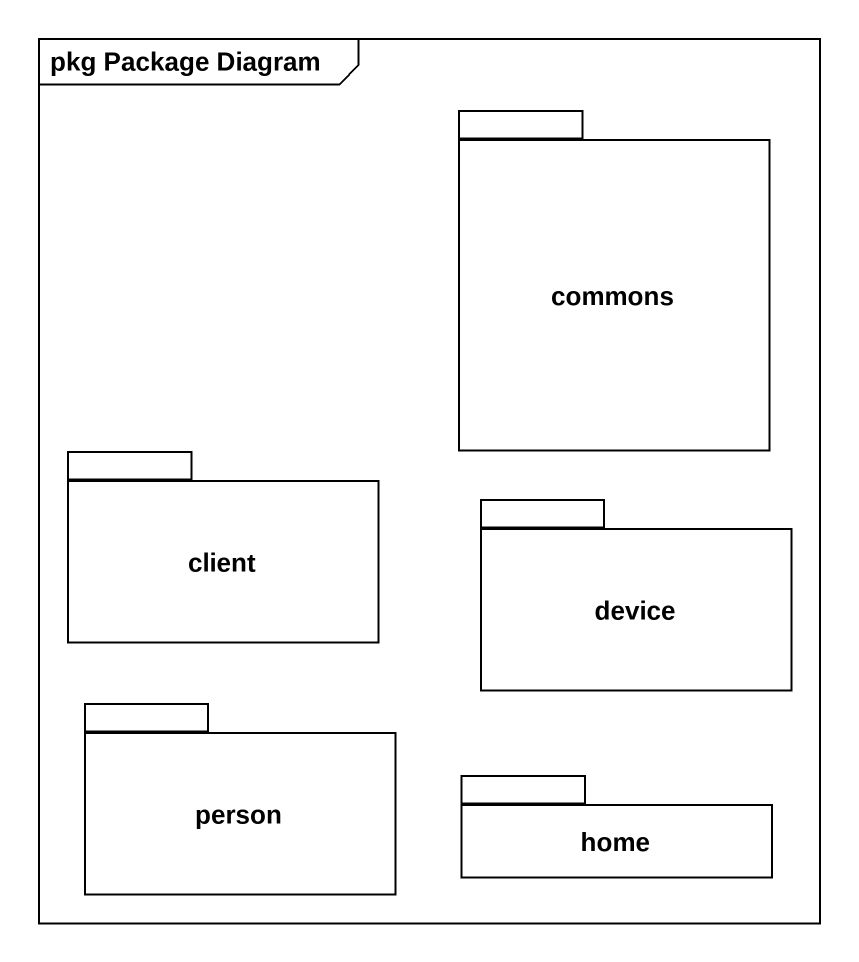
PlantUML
@startuml
mainframe pkg Package Diagram
package commons {
}
package client {
}
package device {
}
package "person" as person_ {
}
package home {
}
@enduml
